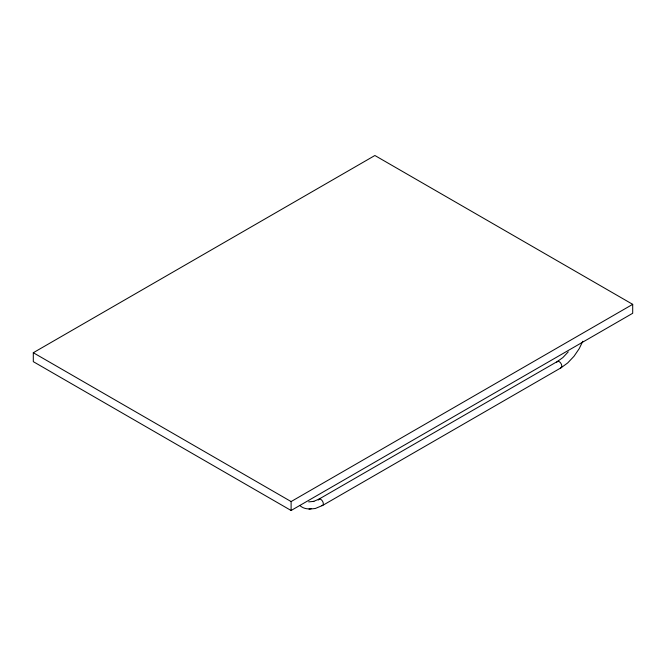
<?xml version="1.0" encoding="UTF-8"?>
<svg xmlns="http://www.w3.org/2000/svg" width="666" height="666" viewBox="0 0 666 666"><rect width="100%" height="100%" fill="white"/><g stroke="black" fill="none" stroke-linecap="round" stroke-linejoin="round"><path stroke-width="1" d="M582.783 341.25L579.229 348.643L574.025 356.26L567.69 362.945L561.047 367.79L322.577 505.469L315.293 508.499L309.007 509.124M568.273 351.848L562.828 357.592L557.4 361.471L318.931 499.15L313.228 501.573L313.869 501.365L308.658 501.881M33.3 352.722L374.891 155.503L632.7 304.345L632.7 313.278L291.109 510.497L33.3 361.655L33.3 352.722L291.109 501.565L632.7 304.345M291.109 501.565L291.109 510.497M318.265 500.099A3.646 2.106 60 0 1 322.577 501.257A3.646 2.106 60 0 1 321.42 505.569M556.734 362.421A3.646 2.106 60 0 1 560.797 363.178A3.646 2.106 60 0 1 560.514 367.948M311.105 508.749A37.371 21.578 -60 0 1 299.792 505.452"/></g></svg>
